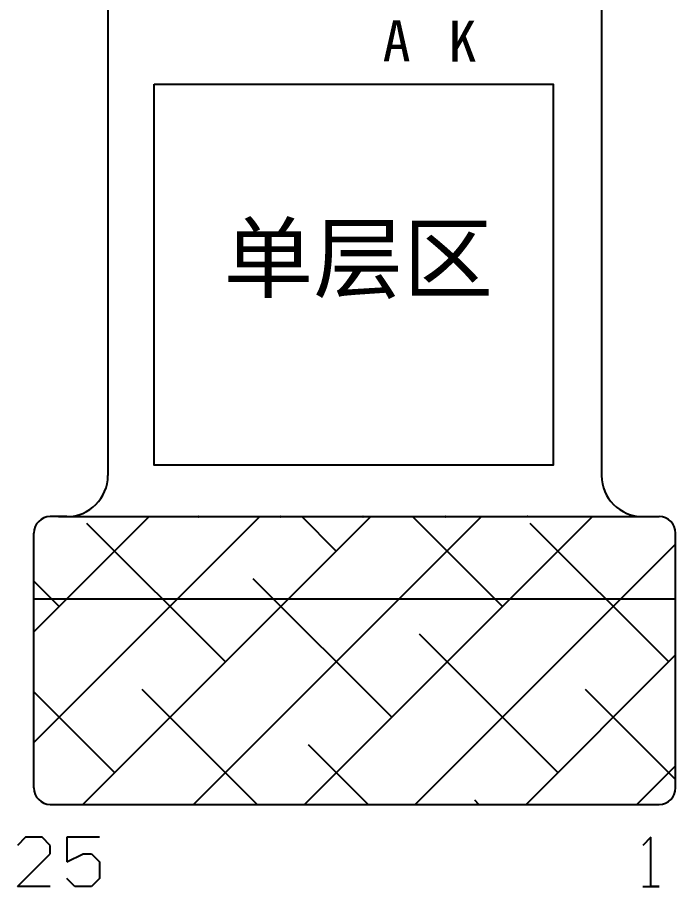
# Model space of a CAD drawing. Header units: millimetres. Extents: x 1040 to 3675, y 249 to 975.
# Drawn here: x 3308.19 to 3316.19, y 837.91 to 848.48 of the extents above; entities that cross this region are included whole.
import ezdxf

# ---------------------------------------------------------------- set-up
doc = ezdxf.new("R2010")
doc.units = ezdxf.units.MM
for name, color, linetype in [('FPC', 33, 'Continuous'), ('KeepOutLayer', 6, 'Continuous'), ('L63', 3, 'Continuous'), ('TopOverlay', 2, 'Continuous')]:
    doc.layers.add(name, color=color, linetype=linetype)
doc.styles.get("Standard").update_dxf_attribs({"font": 'txt', "bigfont": 'gbcbig.shx'})

msp = doc.modelspace()

# ---------------------------------------------------------------- hatches: boundary and pattern name
h = msp.add_hatch()
h.set_pattern_fill('ANSI38', color=256, scale=0.3, style=0)
h.set_pattern_definition([(45, (2919.39965, 1136.3172), (-0.6735192, 0.6735192), []), (135, (2919.39965, 1136.3172), (-2.0205576, 0.6735192), [2.38125, -1.42875])])
h.paths.add_polyline_path([(3316.1868, 841.6067, -1), (3316.1868, 841.6117), (3316.1868, 842.2092, 0.4142136), (3315.9868, 842.4092), (3315.7868, 842.4092), (3314.3893, 842.4092, -1), (3314.3843, 842.4092), (3313.3893, 842.4092, -1), (3313.3843, 842.4092), (3312.3893, 842.4092, -1), (3312.3843, 842.4092), (3311.3893, 842.4092, -1), (3311.3843, 842.4092), (3310.3893, 842.4092, -1.0010168), (3310.3843, 842.4092), (3308.6868, 842.4092), (3308.5868, 842.4092, 0.4142136), (3308.3868, 842.2092), (3308.3868, 839.1092, 0.4142136), (3308.5868, 838.9092), (3315.9868, 838.9092, 0.4142136), (3316.1868, 839.1092)])
h.paths.add_polyline_path([(3310.3843, 842.4092, 1), (3310.3893, 842.4092, -1)], flags=17)

# ---------------------------------------------------------------- linework, layer by layer
for p, q in [((3315.2868, 851.3993), (3315.2868, 842.9092)), ((3309.2868, 848.9092), (3309.2868, 842.9092)), ((3308.7868, 842.4092), (3308.5868, 842.4092)), ((3308.6868, 842.4092), (3315.8868, 842.4092)), ((3315.7868, 842.4092), (3315.9868, 842.4092)), ((3308.3868, 839.1092), (3308.3868, 842.2092)), ((3316.1868, 839.1092), (3316.1868, 842.2092)), ((3308.3868, 841.4092), (3316.1868, 841.4092)), ((3308.5868, 838.9092), (3315.9868, 838.9092))]:
    msp.add_line(p, q)
msp.add_lwpolyline([(3309.8505, 847.6687), (3314.7001, 847.6687), (3314.7001, 843.0343), (3309.8505, 843.0343)], close=True)
for centre, radius, start, end in [((3308.7868, 842.9092), 0.5, 270, 0), ((3315.7868, 842.9092), 0.5, 180, 270), ((3308.5868, 842.2092), 0.2, 90, 180), ((3315.9868, 842.2092), 0.2, 360, 90), ((3308.5868, 839.1092), 0.2, 180, 270), ((3315.9868, 839.1092), 0.2, 270, 0)]:
    msp.add_arc(centre, radius, start, end)
at = {"layer": 'KeepOutLayer'}
for p, q in [((3308.2868, 838.509), (3308.1868, 838.409)), ((3308.4867, 838.509), (3308.2868, 838.509)), ((3308.5867, 838.409), (3308.4867, 838.509)), ((3309.1865, 838.509), (3308.7866, 838.509)), ((3308.7866, 838.509), (3308.7866, 838.2091)), ((3315.8868, 838.509), (3315.7868, 838.409)), ((3315.8868, 837.9092), (3315.8868, 838.509)), ((3308.1868, 837.9092), (3308.5867, 838.3091)), ((3308.5867, 838.3091), (3308.5867, 838.409)), ((3308.7866, 838.2091), (3308.9866, 838.3091)), ((3308.9866, 838.3091), (3309.0865, 838.3091)), ((3309.0865, 838.3091), (3309.1865, 838.2091)), ((3309.1865, 838.2091), (3309.1865, 838.0092)), ((3308.8866, 837.9092), (3308.7866, 838.0092)), ((3309.1865, 838.0092), (3309.0865, 837.9092)), ((3308.5867, 837.9092), (3308.1868, 837.9092)), ((3309.0865, 837.9092), (3308.8866, 837.9092)), ((3315.7868, 837.9092), (3315.9868, 837.9092)), ((3315.9868, 837.9092), (3315.8868, 837.9092))]:
    msp.add_line(p, q, dxfattribs=at)
at = {"layer": 'TopOverlay'}
for centre, start, end in [((3310.3868, 842.4092), 0, 180), ((3310.3868, 842.4092), 180, 0), ((3311.3868, 842.4092), 0, 180), ((3311.3868, 842.4092), 180, 0), ((3312.3868, 842.4092), 0, 180), ((3312.3868, 842.4092), 180, 0), ((3313.3868, 842.4092), 0, 180), ((3313.3868, 842.4092), 180, 0), ((3314.3868, 842.4092), 0, 180), ((3314.3868, 842.4092), 180, 0)]:
    msp.add_arc(centre, 0.0025, start, end, dxfattribs=at)

# ---------------------------------------------------------------- texts
at = {"layer": 'FPC', "color": 0, "char_height": 0.5, "width": 0.21005, "attachment_point": 1}
for s, insert in [('{\\fSimSun|b0|i0|c134|p2;A}', (3312.6259, 848.4454)), ('{\\fSimSun|b0|i0|c134|p2;K}', (3313.4268, 848.441))]:
    msp.add_mtext(s, dxfattribs=dict(at, insert=insert))
at = {"layer": 'L63', "lineweight": 5, "insert": (3310.6927, 845.952), "char_height": 0.8, "width": 6.183876, "attachment_point": 1}
msp.add_mtext('{\\fSimSun|b0|i0|c134|p2;单层区}', dxfattribs=at)

doc.saveas('drawing.dxf')
